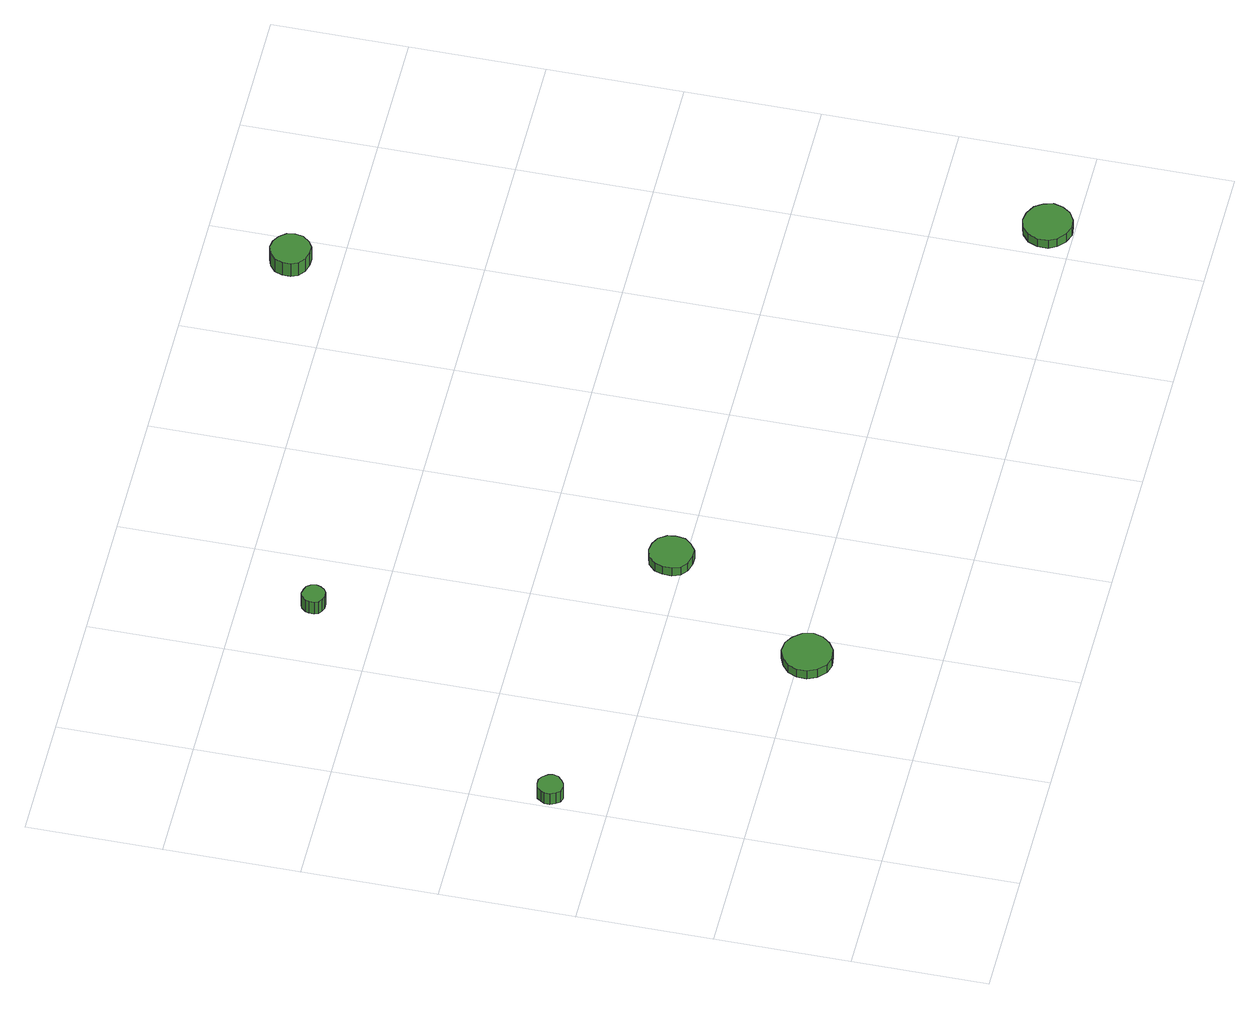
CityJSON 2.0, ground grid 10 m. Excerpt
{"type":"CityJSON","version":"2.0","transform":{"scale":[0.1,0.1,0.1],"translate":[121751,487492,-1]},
"CityObjects":{
"tree1":{"type":"SolitaryVegetationObject","attributes":{"function":"something"},"geometry":[{"type":"MultiSurface","lod":"1","boundaries":[[[0,1,2,3,4,5,6,7,8,9,10,11,12,13,14]],[[15,16,17,18,19,20,21,22,23,24,25,26,27,28,29]],[[0,29,28,1]],[[1,28,27,2]],[[2,27,26,3]],[[3,26,25,4]],[[4,25,24,5]],[[5,24,23,6]],[[6,23,22,7]],[[7,22,21,8]],[[8,21,20,9]],[[9,20,19,10]],[[10,19,18,11]],[[11,18,17,12]],[[12,17,16,13]],[[13,16,15,14]],[[14,15,29,0]]]}]},
"tree2":{"type":"SolitaryVegetationObject","attributes":{"function":"something"},"geometry":[{"type":"MultiSurface","lod":"1","boundaries":[[[30,31,32,33,34,35,36,37,38,39,40,41,42,43,44]],[[45,46,47,48,49,50,51,52,53,54,55,56,57,58,59]],[[30,59,58,31]],[[31,58,57,32]],[[32,57,56,33]],[[33,56,55,34]],[[34,55,54,35]],[[35,54,53,36]],[[36,53,52,37]],[[37,52,51,38]],[[38,51,50,39]],[[39,50,49,40]],[[40,49,48,41]],[[41,48,47,42]],[[42,47,46,43]],[[43,46,45,44]],[[44,45,59,30]]]}]},
"tree3":{"type":"SolitaryVegetationObject","attributes":{"function":"something"},"geometry":[{"type":"MultiSurface","lod":"1","boundaries":[[[60,61,62,63,64,65,66,67,68,69,70,71,72,73,74]],[[75,76,77,78,79,80,81,82,83,84,85,86,87,88,89]],[[60,89,88,61]],[[61,88,87,62]],[[62,87,86,63]],[[63,86,85,64]],[[64,85,84,65]],[[65,84,83,66]],[[66,83,82,67]],[[67,82,81,68]],[[68,81,80,69]],[[69,80,79,70]],[[70,79,78,71]],[[71,78,77,72]],[[72,77,76,73]],[[73,76,75,74]],[[74,75,89,60]]]}]},
"tree4":{"type":"SolitaryVegetationObject","attributes":{"function":"something"},"geometry":[{"type":"MultiSurface","lod":"1","boundaries":[[[90,91,92,93,94,95,96,97,98,99,100,101,102,103,104]],[[105,106,107,108,109,110,111,112,113,114,115,116,117,118,119]],[[90,119,118,91]],[[91,118,117,92]],[[92,117,116,93]],[[93,116,115,94]],[[94,115,114,95]],[[95,114,113,96]],[[96,113,112,97]],[[97,112,111,98]],[[98,111,110,99]],[[99,110,109,100]],[[100,109,108,101]],[[101,108,107,102]],[[102,107,106,103]],[[103,106,105,104]],[[104,105,119,90]]]}]},
"tree5":{"type":"SolitaryVegetationObject","attributes":{"function":"something"},"geometry":[{"type":"MultiSurface","lod":"1","boundaries":[[[120,121,122,123,124,125,126,127,128,129,130,131,132,133,134]],[[135,136,137,138,139,140,141,142,143,144,145,146,147,148,149]],[[120,149,148,121]],[[121,148,147,122]],[[122,147,146,123]],[[123,146,145,124]],[[124,145,144,125]],[[125,144,143,126]],[[126,143,142,127]],[[127,142,141,128]],[[128,141,140,129]],[[129,140,139,130]],[[130,139,138,131]],[[131,138,137,132]],[[132,137,136,133]],[[133,136,135,134]],[[134,135,149,120]]]}]},
"tree6":{"type":"SolitaryVegetationObject","attributes":{"function":"something"},"geometry":[{"type":"MultiSurface","lod":"1","boundaries":[[[150,151,152,153,154,155,156,157,158,159,160,161,162,163,164]],[[165,166,167,168,169,170,171,172,173,174,175,176,177,178,179]],[[150,179,178,151]],[[151,178,177,152]],[[152,177,176,153]],[[153,176,175,154]],[[154,175,174,155]],[[155,174,173,156]],[[156,173,172,157]],[[157,172,171,158]],[[158,171,170,159]],[[159,170,169,160]],[[160,169,168,161]],[[161,168,167,162]],[[162,167,166,163]],[[163,166,165,164]],[[164,165,179,150]]]}]}
},
"vertices":[
[22,244,18],[21,247,18],[18,251,18],[15,253,18],[11,253,18],[7,252,18],[5,249,18],[3,246,18],[3,242,18],[5,238,18],[7,235,18],[11,234,18],[15,235,18],[18,237,18],[21,240,18],[21,240,7],[18,237,7],[15,235,7],[11,234,7],[7,235,7],[5,238,7],[3,242,7],[3,246,7],[5,249,7],[7,252,7],[11,253,7],[15,253,7],[18,251,7],[21,247,7],[22,244,7],
[199,94,15],[197,102,15],[192,108,15],[186,112,15],[178,113,15],[171,110,15],[165,105,15],[162,98,15],[162,91,15],[165,84,15],[171,78,15],[178,76,15],[186,77,15],[192,81,15],[197,87,15],[197,87,7],[192,81,7],[186,77,7],[178,76,7],[171,78,7],[165,84,7],[162,91,7],[162,98,7],[165,105,7],[171,110,7],[178,113,7],[186,112,7],[192,108,7],[197,102,7],[199,94,7],
[159,446,25],[158,450,25],[156,453,25],[153,454,25],[149,455,25],[146,454,25],[143,451,25],[142,448,25],[142,444,25],[143,441,25],[146,439,25],[149,438,25],[153,438,25],[156,440,25],[158,443,25],[158,443,13],[156,440,13],[153,438,13],[149,438,13],[146,439,13],[143,441,13],[142,444,13],[142,448,13],[143,451,13],[146,454,13],[149,455,13],[153,454,13],[156,453,13],[158,450,13],[159,446,13],
[270,210,15],[269,216,15],[265,222,15],[259,225,15],[253,226,15],[246,224,15],[241,219,15],[239,213,15],[239,206,15],[241,200,15],[246,196,15],[253,194,15],[259,194,15],[265,198,15],[269,203,15],[269,203,7],[265,198,7],[259,194,7],[253,194,7],[246,196,7],[241,200,7],[239,206,7],[239,213,7],[241,219,7],[246,224,7],[253,226,7],[259,225,7],[265,222,7],[269,216,7],[270,210,7],
[644,19,15],[642,26,15],[638,32,15],[631,36,15],[624,37,15],[617,35,15],[611,30,15],[608,23,15],[608,15,15],[611,9,15],[617,4,15],[624,1,15],[631,2,15],[638,6,15],[642,12,15],[642,12,7],[638,6,7],[631,2,7],[624,1,7],[617,4,7],[611,9,7],[608,15,7],[608,23,7],[611,30,7],[617,35,7],[624,37,7],[631,36,7],[638,32,7],[642,26,7],[644,19,7],
[488,535,26],[487,541,26],[483,546,26],[478,549,26],[472,550,26],[466,548,26],[461,544,26],[459,538,26],[459,532,26],[461,527,26],[466,523,26],[472,521,26],[478,521,26],[483,524,26],[487,529,26],[487,529,13],[483,524,13],[478,521,13],[472,521,13],[466,523,13],[461,527,13],[459,532,13],[459,538,13],[461,544,13],[466,548,13],[472,550,13],[478,549,13],[483,546,13],[487,541,13],[488,535,13]
]}
